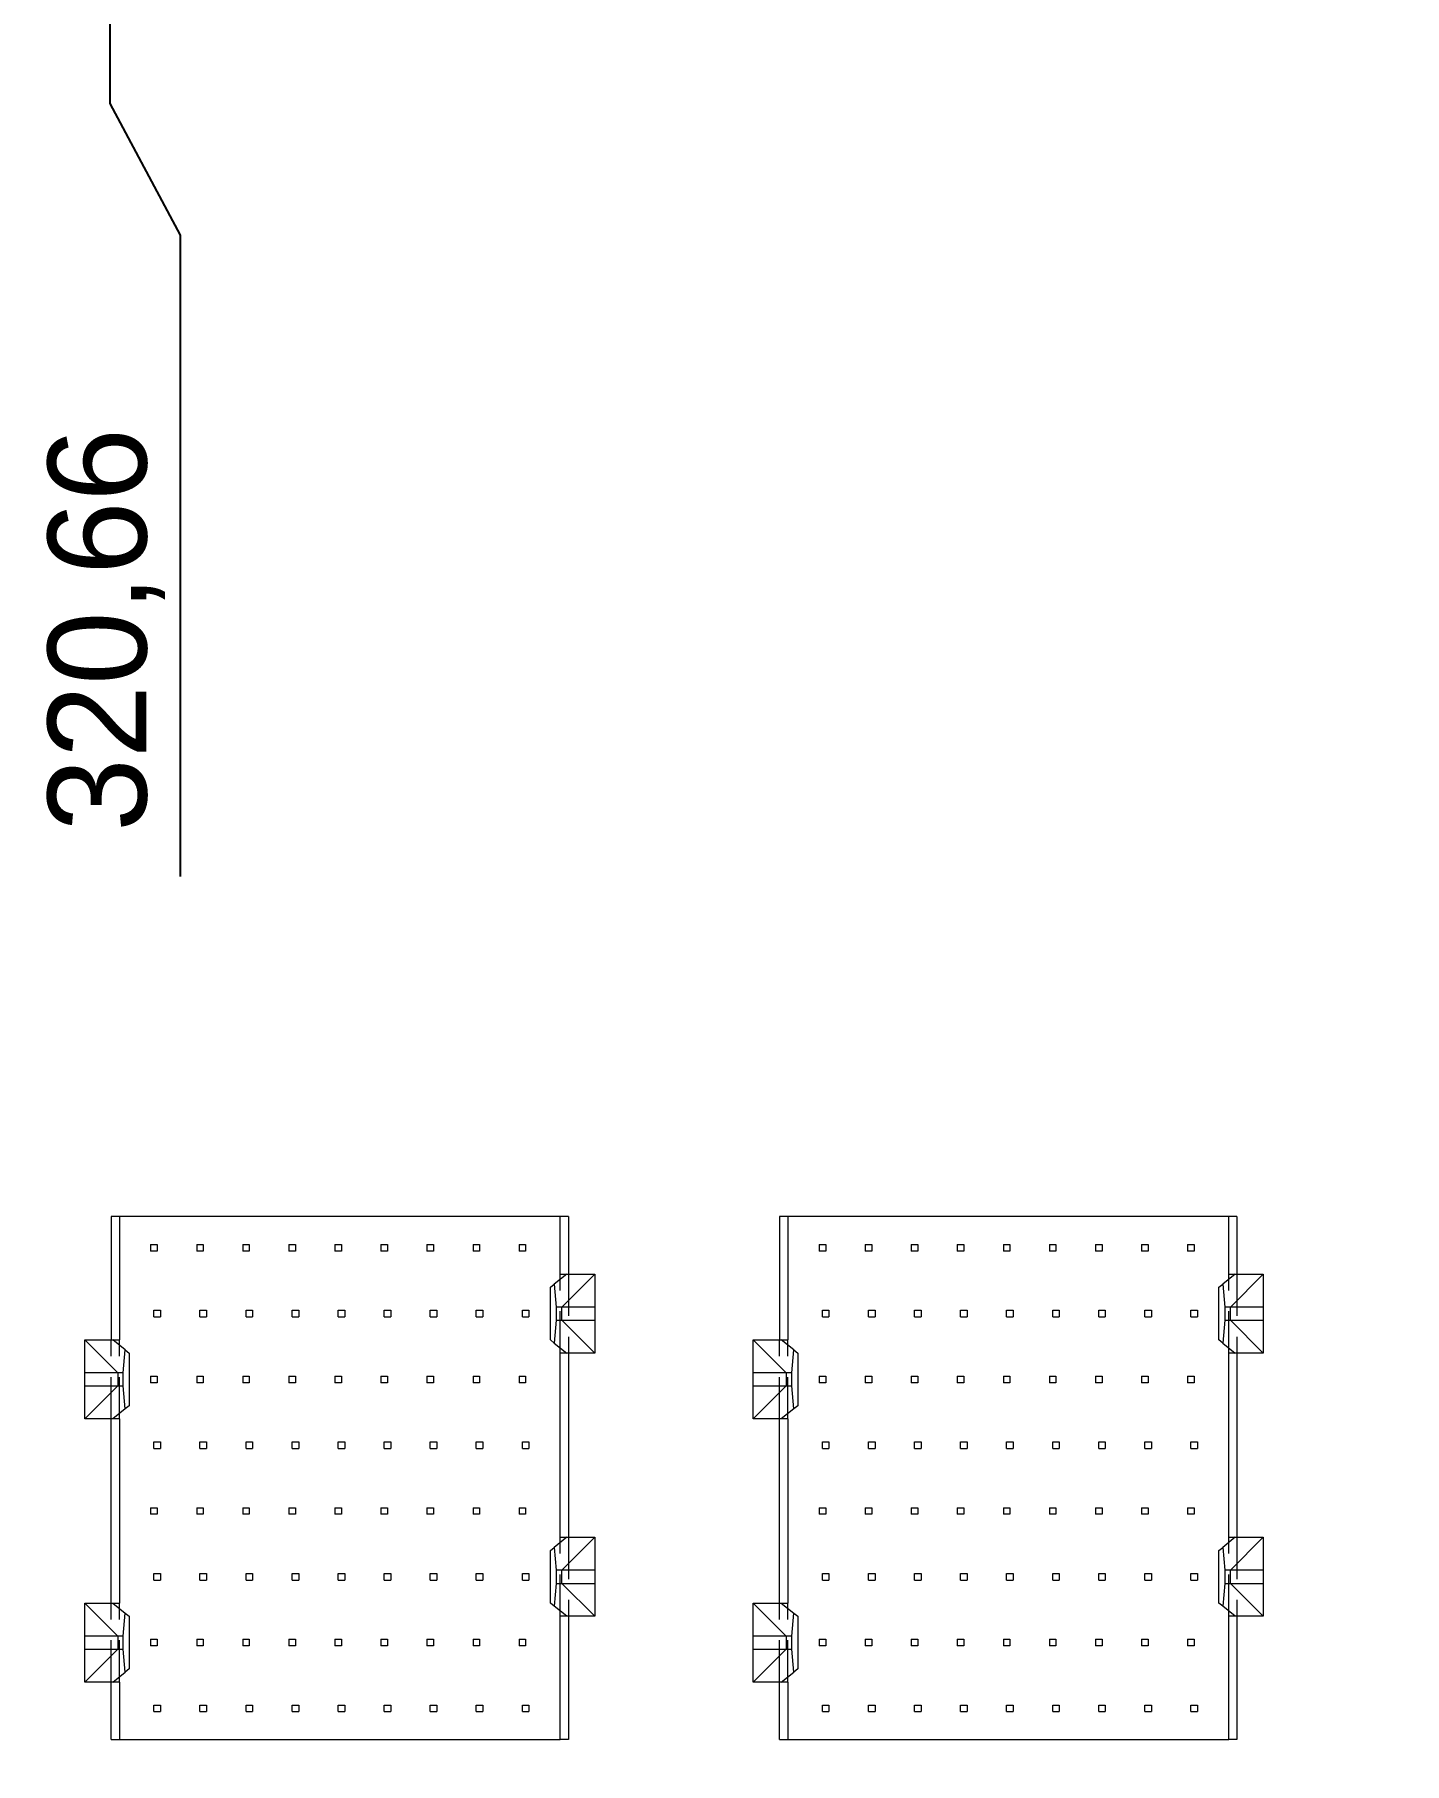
# Model space of a CAD drawing. Header units: millimetres. Extents: x -64 to 530, y -86 to 334.
# Drawn here: x 318.4 to 360, y 141.3 to 193.9 of the extents above; entities that cross this region are included whole.
import ezdxf

# ---------------------------------------------------------------- set-up
doc = ezdxf.new("R2010")
doc.units = ezdxf.units.MM
doc.header["$PDSIZE"] = -1
doc.linetypes.add('HIDDEN', pattern=[1.905, 1.27, -0.635])
doc.dimstyles.new('ISO-25', dxfattribs={"dimtxt": 2.5, "dimasz": 2.5, "dimexe": 1.25, "dimexo": 0.625, "dimtad": 1, "dimtxsty": 'Standard', "dimcen": 2.5, "dimadec": 0, "dimazin": 0, "dimtfac": 1, "dimtmove": 0, "dimatfit": 3, "dimfxl": 0, "dimarcsym": 0})

# ---------------------------------------------------------------- blocks, each defined once
blk = doc.blocks.new('*D35')
at = {"color": 0, "lineweight": -2}
for p, q in [((437.684, 297.079), (437.684, 315.579)), ((431.8, 293.079), (437.684, 297.079)), ((431.8, 279.9), (431.8, 293.079))]:
    blk.add_line(p, q, dxfattribs=at)
at = {"layer": 'Defpoints', "color": 0}
for p in [(437.684, 301.079), (431.8, 279.4), (0, 0)]:
    blk.add_point(p, dxfattribs=at)
at = {"color": 0, "insert": (435.434, 308.579), "char_height": 3, "attachment_point": 5, "rotation": 90}
blk.add_mtext('431,80', dxfattribs=at)
blk = doc.blocks.new('*D48')
at = {"color": 0, "lineweight": -2}
for p, q in [((355.301, 295.339), (355.301, 315.339)), ((359.73, 291.339), (355.301, 295.339)), ((359.73, 265.82), (359.73, 291.339))]:
    blk.add_line(p, q, dxfattribs=at)
at = {"layer": 'Defpoints', "color": 0}
for p in [(355.301, 299.339), (359.73, 265.32), (0, 0)]:
    blk.add_point(p, dxfattribs=at)
at = {"color": 0, "insert": (353.051, 307.589), "char_height": 3, "attachment_point": 5, "rotation": 90}
blk.add_mtext('359,73', dxfattribs=at)
blk = doc.blocks.new('*D49')
at = {"color": 0, "lineweight": -2}
for p, q in [((349.375, 265.32), (345.375, 260.541)), ((359.23, 265.32), (349.375, 265.32)), ((345.375, 260.541), (325.375, 260.541))]:
    blk.add_line(p, q, dxfattribs=at)
at = {"layer": 'Defpoints', "color": 0}
for p in [(359.73, 265.32), (341.375, 260.541), (0, 0)]:
    blk.add_point(p, dxfattribs=at)
at = {"color": 0, "insert": (333.125, 262.791), "char_height": 3, "attachment_point": 5}
blk.add_mtext('265,32', dxfattribs=at)
blk = doc.blocks.new('*D50')
at = {"color": 0, "lineweight": -2}
for p, q in [((411.281, 297.743), (411.281, 316.243)), ((415.9, 293.743), (411.281, 297.743)), ((415.9, 279.97), (415.9, 293.743))]:
    blk.add_line(p, q, dxfattribs=at)
at = {"layer": 'Defpoints', "color": 0}
for p in [(411.281, 301.743), (415.9, 279.47), (0, 0)]:
    blk.add_point(p, dxfattribs=at)
at = {"color": 0, "insert": (409.031, 309.243), "char_height": 3, "attachment_point": 5, "rotation": 90}
blk.add_mtext('415,90', dxfattribs=at)
blk = doc.blocks.new('*D51')
at = {"color": 0, "lineweight": -2}
for p, q in [((441.42, 274.4), (445.42, 275.871)), ((445.42, 275.871), (464.92, 275.871)), ((425.95, 274.4), (441.42, 274.4))]:
    blk.add_line(p, q, dxfattribs=at)
at = {"layer": 'Defpoints', "color": 0}
for p in [(449.42, 275.871), (425.45, 274.4), (0, 0)]:
    blk.add_point(p, dxfattribs=at)
at = {"color": 0, "insert": (457.42, 278.121), "char_height": 3, "attachment_point": 5}
blk.add_mtext('274,40', dxfattribs=at)
blk = doc.blocks.new('*D52')
at = {"color": 0, "lineweight": -2}
for p, q in [((423.283, 294.998), (423.283, 314.998)), ((425.45, 290.998), (423.283, 294.998)), ((425.45, 274.9), (425.45, 290.998))]:
    blk.add_line(p, q, dxfattribs=at)
at = {"layer": 'Defpoints', "color": 0}
for p in [(423.283, 298.998), (425.45, 274.4), (0, 0)]:
    blk.add_point(p, dxfattribs=at)
at = {"color": 0, "insert": (421.033, 307.248), "char_height": 3, "attachment_point": 5, "rotation": 90}
blk.add_mtext('425,45', dxfattribs=at)
blk = doc.blocks.new('*D53')
at = {"color": 0, "lineweight": -2}
for p, q in [((425.93, 198.05), (448.265, 198.05)), ((448.265, 198.05), (452.265, 194.721)), ((452.265, 194.721), (470.765, 194.721))]:
    blk.add_line(p, q, dxfattribs=at)
at = {"layer": 'Defpoints', "color": 0}
for p in [(425.43, 198.05), (456.265, 194.721), (0, 0)]:
    blk.add_point(p, dxfattribs=at)
at = {"color": 0, "insert": (463.765, 196.971), "char_height": 3, "attachment_point": 5}
blk.add_mtext('198,05', dxfattribs=at)
blk = doc.blocks.new('*D54')
at = {"color": 0, "lineweight": -2}
for p, q in [((450.176, 169.47), (454.176, 172.471)), ((454.176, 172.471), (473.176, 172.471)), ((430.3, 169.47), (450.176, 169.47))]:
    blk.add_line(p, q, dxfattribs=at)
at = {"layer": 'Defpoints', "color": 0}
for p in [(458.176, 172.471), (429.8, 169.47), (0, 0)]:
    blk.add_point(p, dxfattribs=at)
at = {"color": 0, "insert": (465.926, 174.721), "char_height": 3, "attachment_point": 5}
blk.add_mtext('169,47', dxfattribs=at)
blk = doc.blocks.new('*D56')
at = {"color": 0, "lineweight": -2}
for p, q in [((437.803, 215.414), (437.803, 235.414)), ((425.43, 211.414), (437.803, 215.414)), ((425.43, 198.55), (425.43, 211.414))]:
    blk.add_line(p, q, dxfattribs=at)
at = {"layer": 'Defpoints', "color": 0}
for p in [(437.803, 219.414), (425.43, 198.05), (0, 0)]:
    blk.add_point(p, dxfattribs=at)
at = {"color": 0, "insert": (435.553, 227.664), "char_height": 3, "attachment_point": 5, "rotation": 90}
blk.add_mtext('425,43', dxfattribs=at)
blk = doc.blocks.new('*D57')
at = {"color": 0, "lineweight": -2}
for p, q in [((428.671, 174.228), (428.671, 193.728)), ((429.8, 173.47), (428.671, 174.228)), ((429.8, 169.97), (429.8, 173.47))]:
    blk.add_line(p, q, dxfattribs=at)
at = {"layer": 'Defpoints', "color": 0}
for p in [(428.671, 178.228), (429.8, 169.47), (0, 0)]:
    blk.add_point(p, dxfattribs=at)
at = {"color": 0, "insert": (426.421, 186.228), "char_height": 3, "attachment_point": 5, "rotation": 90}
blk.add_mtext('429,80', dxfattribs=at)
blk = doc.blocks.new('*D58')
at = {"color": 0, "lineweight": -2}
for p, q in [((423.781, 143.834), (423.781, 163.834)), ((425.43, 139.834), (423.781, 143.834)), ((425.43, 133.55), (425.43, 139.834))]:
    blk.add_line(p, q, dxfattribs=at)
at = {"layer": 'Defpoints', "color": 0}
for p in [(423.781, 147.834), (425.43, 133.05), (0, 0)]:
    blk.add_point(p, dxfattribs=at)
at = {"color": 0, "insert": (421.531, 156.084), "char_height": 3, "attachment_point": 5, "rotation": 90}
blk.add_mtext('425,43', dxfattribs=at)
blk = doc.blocks.new('*D65')
at = {"color": 0, "lineweight": -2}
for p, q in [((432.3, 165.97), (448.401, 165.97)), ((448.401, 165.97), (452.401, 161.133)), ((452.401, 161.133), (471.401, 161.133))]:
    blk.add_line(p, q, dxfattribs=at)
at = {"layer": 'Defpoints', "color": 0}
for p in [(431.8, 165.97), (456.401, 161.133), (0, 0)]:
    blk.add_point(p, dxfattribs=at)
at = {"color": 0, "insert": (464.151, 163.383), "char_height": 3, "attachment_point": 5}
blk.add_mtext('165,97', dxfattribs=at)
blk = doc.blocks.new('*D66')
at = {"color": 0, "lineweight": -2}
for p, q in [((448.405, 172.97), (452.405, 180.55)), ((452.405, 180.55), (471.405, 180.55)), ((432.3, 172.97), (448.405, 172.97))]:
    blk.add_line(p, q, dxfattribs=at)
at = {"layer": 'Defpoints', "color": 0}
for p in [(456.405, 180.55), (431.8, 172.97), (0, 0)]:
    blk.add_point(p, dxfattribs=at)
at = {"color": 0, "insert": (464.155, 182.8), "char_height": 3, "attachment_point": 5}
blk.add_mtext('172,97', dxfattribs=at)
blk = doc.blocks.new('*D77')
at = {"color": 0, "lineweight": -2}
for p, q in [((404.526, 297.682), (404.526, 316.182)), ((412.401, 293.682), (404.526, 297.682)), ((412.401, 279.9), (412.401, 293.682))]:
    blk.add_line(p, q, dxfattribs=at)
at = {"layer": 'Defpoints', "color": 0}
for p in [(404.526, 301.682), (412.401, 279.4), (0, 0)]:
    blk.add_point(p, dxfattribs=at)
at = {"color": 0, "insert": (402.276, 309.182), "char_height": 3, "attachment_point": 5, "rotation": 90}
blk.add_mtext('412,40', dxfattribs=at)
blk = doc.blocks.new('*D78')
at = {"color": 0, "lineweight": -2}
for p, q in [((417.265, 297.291), (417.265, 315.791)), ((419.399, 293.291), (417.265, 297.291)), ((419.399, 279.9), (419.399, 293.291))]:
    blk.add_line(p, q, dxfattribs=at)
at = {"layer": 'Defpoints', "color": 0}
for p in [(417.265, 301.291), (419.399, 279.4), (0, 0)]:
    blk.add_point(p, dxfattribs=at)
at = {"color": 0, "insert": (415.015, 308.791), "char_height": 3, "attachment_point": 5, "rotation": 90}
blk.add_mtext('419,40', dxfattribs=at)
blk = doc.blocks.new('*D79')
at = {"color": 0, "lineweight": -2}
for p, q in [((327.667, 198.05), (331.667, 199.196)), ((331.667, 199.196), (350.167, 199.196)), ((321.16, 198.05), (327.667, 198.05))]:
    blk.add_line(p, q, dxfattribs=at)
at = {"layer": 'Defpoints', "color": 0}
for p in [(335.667, 199.196), (320.66, 198.05), (0, 0)]:
    blk.add_point(p, dxfattribs=at)
at = {"color": 0, "insert": (343.167, 201.446), "char_height": 3, "attachment_point": 5}
blk.add_mtext('198,05', dxfattribs=at)
blk = doc.blocks.new('*D80')
at = {"color": 0, "lineweight": -2}
for p, q in [((320.66, 197.55), (320.66, 191.803)), ((320.66, 191.803), (322.808, 187.803)), ((322.808, 187.803), (322.808, 168.303))]:
    blk.add_line(p, q, dxfattribs=at)
at = {"layer": 'Defpoints', "color": 0}
for p in [(320.66, 198.05), (322.808, 183.803), (0, 0)]:
    blk.add_point(p, dxfattribs=at)
at = {"color": 0, "insert": (320.558, 175.803), "char_height": 3, "attachment_point": 5, "rotation": 90}
blk.add_mtext('320,66', dxfattribs=at)
blk = doc.blocks.new('*D117')
at = {"color": 0, "lineweight": -2}
for p, q in [((384.771, 191.225), (380.771, 186.707)), ((393.742, 191.225), (384.771, 191.225)), ((380.771, 186.707), (362.771, 186.707))]:
    blk.add_line(p, q, dxfattribs=at)
at = {"layer": 'Defpoints', "color": 0}
for p in [(394.242, 191.225), (376.771, 186.707), (0, 0)]:
    blk.add_point(p, dxfattribs=at)
at = {"color": 0, "insert": (369.521, 188.957), "char_height": 3, "attachment_point": 5}
blk.add_mtext('191,23', dxfattribs=at)
blk = doc.blocks.new('*D118')
at = {"color": 0, "lineweight": -2}
for p, q in [((389.587, 199.576), (389.587, 219.576)), ((394.242, 195.576), (389.587, 199.576)), ((394.242, 191.725), (394.242, 195.576))]:
    blk.add_line(p, q, dxfattribs=at)
at = {"layer": 'Defpoints', "color": 0}
for p in [(389.587, 203.576), (394.242, 191.225), (0, 0)]:
    blk.add_point(p, dxfattribs=at)
at = {"color": 0, "insert": (387.337, 211.826), "char_height": 3, "attachment_point": 5, "rotation": 90}
blk.add_mtext('394,24', dxfattribs=at)
blk = doc.blocks.new('*D119')
at = {"color": 0, "lineweight": -2}
for p, q in [((393.843, 235.159), (393.843, 254.159)), ((396, 231.159), (393.843, 235.159)), ((396, 225.095), (396, 231.159))]:
    blk.add_line(p, q, dxfattribs=at)
at = {"layer": 'Defpoints', "color": 0}
for p in [(393.843, 239.159), (396, 224.595), (0, 0)]:
    blk.add_point(p, dxfattribs=at)
at = {"color": 0, "insert": (391.593, 246.909), "char_height": 3, "attachment_point": 5, "rotation": 90}
blk.add_mtext('396,00', dxfattribs=at)
blk = doc.blocks.new('*D120')
at = {"color": 0, "lineweight": -2}
for p, q in [((372.602, 236.309), (372.602, 255.809)), ((373.5, 232.309), (372.602, 236.309)), ((373.5, 225.095), (373.5, 232.309))]:
    blk.add_line(p, q, dxfattribs=at)
at = {"layer": 'Defpoints', "color": 0}
for p in [(372.602, 240.309), (373.5, 224.595), (0, 0)]:
    blk.add_point(p, dxfattribs=at)
at = {"color": 0, "insert": (370.352, 248.309), "char_height": 3, "attachment_point": 5, "rotation": 90}
blk.add_mtext('373,50', dxfattribs=at)
blk = doc.blocks.new('*D121')
at = {"color": 0, "lineweight": -2}
for p, q in [((345.579, 237.414), (345.579, 256.414)), ((349.175, 233.414), (345.579, 237.414)), ((349.175, 225.095), (349.175, 233.414))]:
    blk.add_line(p, q, dxfattribs=at)
at = {"layer": 'Defpoints', "color": 0}
for p in [(345.579, 241.414), (349.175, 224.595), (0, 0)]:
    blk.add_point(p, dxfattribs=at)
at = {"color": 0, "insert": (343.329, 249.164), "char_height": 3, "attachment_point": 5, "rotation": 90}
blk.add_mtext('349,18', dxfattribs=at)
blk = doc.blocks.new('*D122')
at = {"color": 0, "lineweight": -2}
for p, q in [((325.674, 236.995), (325.674, 256.995)), ((328.855, 232.995), (325.674, 236.995)), ((328.855, 225.095), (328.855, 232.995))]:
    blk.add_line(p, q, dxfattribs=at)
at = {"layer": 'Defpoints', "color": 0}
for p in [(325.674, 240.995), (328.855, 224.595), (0, 0)]:
    blk.add_point(p, dxfattribs=at)
at = {"color": 0, "insert": (323.424, 249.245), "char_height": 3, "attachment_point": 5, "rotation": 90}
blk.add_mtext('328,86', dxfattribs=at)
blk = doc.blocks.new('*D142')
at = {"color": 0, "lineweight": -2}
for p, q in [((401.115, 224.595), (405.115, 228.426)), ((405.115, 228.426), (425.115, 228.426)), ((396.5, 224.595), (401.115, 224.595))]:
    blk.add_line(p, q, dxfattribs=at)
at = {"layer": 'Defpoints', "color": 0}
for p in [(409.115, 228.426), (396, 224.595), (0, 0)]:
    blk.add_point(p, dxfattribs=at)
at = {"color": 0, "insert": (417.365, 230.676), "char_height": 3, "attachment_point": 5}
blk.add_mtext('224,59', dxfattribs=at)

msp = doc.modelspace()

# ---------------------------------------------------------------- linework, layer by layer
at = {"color": 7, "linetype": 'Continuous', "lineweight": 15}
for p, q in [((320.705, 157.97), (320.705, 154.22)), ((320.955, 157.97), (320.705, 157.97)), ((320.955, 157.97), (320.955, 154.22)), ((334.355, 157.97), (320.955, 157.97)), ((334.355, 156.22), (334.355, 157.97)), ((334.605, 157.97), (334.355, 157.97)), ((334.605, 157.97), (334.605, 156.22)), ((341.025, 157.97), (341.025, 154.22)), ((341.275, 157.97), (341.025, 157.97)), ((341.275, 157.97), (341.275, 154.22)), ((354.675, 157.97), (341.275, 157.97)), ((354.675, 156.22), (354.675, 157.97)), ((354.925, 157.97), (354.675, 157.97)), ((354.925, 157.97), (354.925, 156.22)), ((334.555, 156.22), (334.174, 155.915)), ((334.355, 156.22), (334.555, 156.22)), ((335.405, 156.22), (334.405, 155.22)), ((334.555, 156.22), (335.405, 156.22)), ((335.405, 156.22), (335.405, 155.22)), ((354.875, 156.22), (354.494, 155.915)), ((354.675, 156.22), (354.875, 156.22)), ((355.725, 156.22), (354.725, 155.22)), ((354.875, 156.22), (355.725, 156.22)), ((355.725, 156.22), (355.725, 155.22)), ((334.055, 155.82), (334.174, 155.915)), ((334.055, 154.22), (334.055, 155.82)), ((334.174, 155.915), (334.235, 155.22)), ((354.375, 155.82), (354.494, 155.915)), ((354.375, 154.22), (354.375, 155.82)), ((354.494, 155.915), (354.555, 155.22)), ((334.235, 155.22), (334.235, 154.82)), ((334.405, 155.22), (334.235, 155.22)), ((334.405, 154.82), (334.405, 155.22)), ((335.405, 155.22), (334.405, 155.22)), ((335.405, 155.22), (335.405, 154.82)), ((354.555, 155.22), (354.555, 154.82)), ((354.725, 155.22), (354.555, 155.22)), ((354.725, 154.82), (354.725, 155.22)), ((355.725, 155.22), (354.725, 155.22)), ((355.725, 155.22), (355.725, 154.82)), ((334.235, 154.82), (334.174, 154.125)), ((334.235, 154.82), (334.405, 154.82)), ((334.405, 154.82), (335.405, 153.82)), ((334.405, 154.82), (335.405, 154.82)), ((335.405, 154.82), (335.405, 153.82)), ((354.555, 154.82), (354.494, 154.125)), ((354.555, 154.82), (354.725, 154.82)), ((354.725, 154.82), (355.725, 153.82)), ((354.725, 154.82), (355.725, 154.82)), ((355.725, 154.82), (355.725, 153.82)), ((319.905, 154.22), (320.755, 154.22)), ((320.905, 153.22), (319.905, 154.22)), ((319.905, 153.22), (319.905, 154.22)), ((321.136, 153.915), (320.755, 154.22)), ((320.755, 154.22), (320.955, 154.22)), ((334.174, 154.125), (334.055, 154.22)), ((334.174, 154.125), (334.555, 153.82)), ((341.225, 153.22), (340.225, 154.22)), ((340.225, 153.22), (340.225, 154.22)), ((340.225, 154.22), (341.075, 154.22)), ((341.456, 153.915), (341.075, 154.22)), ((341.075, 154.22), (341.275, 154.22)), ((354.494, 154.125), (354.375, 154.22)), ((354.494, 154.125), (354.875, 153.82)), ((321.075, 153.22), (321.136, 153.915)), ((321.136, 153.915), (321.255, 153.82)), ((321.255, 153.82), (321.255, 152.22)), ((334.355, 148.22), (334.355, 153.82)), ((334.555, 153.82), (334.355, 153.82)), ((335.405, 153.82), (334.555, 153.82)), ((334.605, 153.82), (334.605, 148.22)), ((341.395, 153.22), (341.456, 153.915)), ((341.456, 153.915), (341.575, 153.82)), ((341.575, 153.82), (341.575, 152.22)), ((354.675, 148.22), (354.675, 153.82)), ((354.875, 153.82), (354.675, 153.82)), ((355.725, 153.82), (354.875, 153.82)), ((354.925, 153.82), (354.925, 148.22)), ((319.905, 152.82), (319.905, 153.22)), ((320.905, 153.22), (319.905, 153.22)), ((321.075, 153.22), (320.905, 153.22)), ((320.905, 153.22), (320.905, 152.82)), ((321.075, 152.82), (321.075, 153.22)), ((340.225, 152.82), (340.225, 153.22)), ((341.225, 153.22), (340.225, 153.22)), ((341.225, 153.22), (341.225, 152.82)), ((341.395, 153.22), (341.225, 153.22)), ((341.395, 152.82), (341.395, 153.22)), ((319.905, 151.82), (319.905, 152.82)), ((319.905, 151.82), (320.905, 152.82)), ((319.905, 152.82), (320.905, 152.82)), ((320.905, 152.82), (321.075, 152.82)), ((321.136, 152.125), (321.075, 152.82)), ((340.225, 151.82), (340.225, 152.82)), ((340.225, 151.82), (341.225, 152.82)), ((340.225, 152.82), (341.225, 152.82)), ((341.225, 152.82), (341.395, 152.82)), ((341.456, 152.125), (341.395, 152.82)), ((321.136, 152.125), (320.755, 151.82)), ((321.255, 152.22), (321.136, 152.125)), ((341.456, 152.125), (341.075, 151.82)), ((341.575, 152.22), (341.456, 152.125)), ((320.755, 151.82), (319.905, 151.82)), ((320.705, 146.22), (320.705, 151.82)), ((320.955, 151.82), (320.755, 151.82)), ((320.955, 151.82), (320.955, 146.22)), ((341.075, 151.82), (340.225, 151.82)), ((341.025, 146.22), (341.025, 151.82)), ((341.275, 151.82), (341.075, 151.82)), ((341.275, 151.82), (341.275, 146.22)), ((334.555, 148.22), (334.174, 147.915)), ((334.355, 148.22), (334.555, 148.22)), ((335.405, 148.22), (334.405, 147.22)), ((334.555, 148.22), (335.405, 148.22)), ((335.405, 148.22), (335.405, 147.22)), ((354.875, 148.22), (354.494, 147.915)), ((354.675, 148.22), (354.875, 148.22)), ((355.725, 148.22), (354.725, 147.22)), ((354.875, 148.22), (355.725, 148.22)), ((355.725, 148.22), (355.725, 147.22)), ((334.055, 147.82), (334.174, 147.915)), ((334.055, 146.22), (334.055, 147.82)), ((334.174, 147.915), (334.235, 147.22)), ((354.375, 147.82), (354.494, 147.915)), ((354.375, 146.22), (354.375, 147.82)), ((354.494, 147.915), (354.555, 147.22)), ((334.235, 147.22), (334.235, 146.82)), ((334.405, 147.22), (334.235, 147.22)), ((334.405, 146.82), (334.405, 147.22)), ((335.405, 147.22), (334.405, 147.22)), ((335.405, 147.22), (335.405, 146.82)), ((354.725, 147.22), (354.555, 147.22)), ((354.555, 147.22), (354.555, 146.82)), ((354.725, 146.82), (354.725, 147.22)), ((355.725, 147.22), (354.725, 147.22)), ((355.725, 147.22), (355.725, 146.82)), ((334.235, 146.82), (334.174, 146.125)), ((334.235, 146.82), (334.405, 146.82)), ((334.405, 146.82), (335.405, 146.82)), ((334.405, 146.82), (335.405, 145.82)), ((335.405, 146.82), (335.405, 145.82)), ((354.555, 146.82), (354.494, 146.125)), ((354.555, 146.82), (354.725, 146.82)), ((354.725, 146.82), (355.725, 146.82)), ((354.725, 146.82), (355.725, 145.82)), ((355.725, 146.82), (355.725, 145.82)), ((320.905, 145.22), (319.905, 146.22)), ((319.905, 145.22), (319.905, 146.22)), ((319.905, 146.22), (320.755, 146.22)), ((320.755, 146.22), (321.136, 145.915)), ((320.755, 146.22), (320.955, 146.22)), ((334.174, 146.125), (334.055, 146.22)), ((334.555, 145.82), (334.174, 146.125)), ((341.225, 145.22), (340.225, 146.22)), ((340.225, 145.22), (340.225, 146.22)), ((340.225, 146.22), (341.075, 146.22)), ((341.075, 146.22), (341.456, 145.915)), ((341.075, 146.22), (341.275, 146.22)), ((354.494, 146.125), (354.375, 146.22)), ((354.875, 145.82), (354.494, 146.125)), ((321.075, 145.22), (321.136, 145.915)), ((321.136, 145.915), (321.255, 145.82)), ((321.255, 145.82), (321.255, 144.22)), ((334.355, 142.07), (334.355, 145.82)), ((334.555, 145.82), (334.355, 145.82)), ((335.405, 145.82), (334.555, 145.82)), ((334.605, 145.82), (334.605, 142.07)), ((341.395, 145.22), (341.456, 145.915)), ((341.456, 145.915), (341.575, 145.82)), ((341.575, 145.82), (341.575, 144.22)), ((354.675, 142.07), (354.675, 145.82)), ((354.875, 145.82), (354.675, 145.82)), ((355.725, 145.82), (354.875, 145.82)), ((354.925, 145.82), (354.925, 142.07)), ((319.905, 144.82), (319.905, 145.22)), ((320.905, 145.22), (319.905, 145.22)), ((321.075, 145.22), (320.905, 145.22)), ((320.905, 145.22), (320.905, 144.82)), ((321.075, 144.82), (321.075, 145.22)), ((340.225, 144.82), (340.225, 145.22)), ((341.225, 145.22), (340.225, 145.22)), ((341.395, 145.22), (341.225, 145.22)), ((341.225, 145.22), (341.225, 144.82)), ((341.395, 144.82), (341.395, 145.22)), ((319.905, 143.82), (320.905, 144.82)), ((319.905, 143.82), (319.905, 144.82)), ((319.905, 144.82), (320.905, 144.82)), ((320.905, 144.82), (321.075, 144.82)), ((321.136, 144.125), (321.075, 144.82)), ((340.225, 143.82), (341.225, 144.82)), ((340.225, 143.82), (340.225, 144.82)), ((340.225, 144.82), (341.225, 144.82)), ((341.225, 144.82), (341.395, 144.82)), ((341.456, 144.125), (341.395, 144.82)), ((320.755, 143.82), (321.136, 144.125)), ((321.255, 144.22), (321.136, 144.125)), ((341.075, 143.82), (341.456, 144.125)), ((341.575, 144.22), (341.456, 144.125)), ((320.755, 143.82), (319.905, 143.82)), ((320.705, 142.07), (320.705, 143.82)), ((320.955, 143.82), (320.755, 143.82)), ((320.955, 143.82), (320.955, 142.07)), ((341.075, 143.82), (340.225, 143.82)), ((341.025, 142.07), (341.025, 143.82)), ((341.275, 143.82), (341.075, 143.82)), ((341.275, 143.82), (341.275, 142.07)), ((320.705, 142.07), (320.955, 142.07)), ((320.955, 142.07), (334.355, 142.07)), ((334.605, 142.07), (334.355, 142.07)), ((341.025, 142.07), (341.275, 142.07)), ((341.275, 142.07), (354.675, 142.07)), ((354.925, 142.07), (354.675, 142.07))]:
    msp.add_line(p, q, dxfattribs=at)
at = {"color": 7, "linetype": 'HIDDEN', "lineweight": 0}
for p, q in [((321.905, 157.12), (322.105, 157.12)), ((321.905, 157.12), (321.905, 156.92)), ((322.105, 156.92), (321.905, 156.92)), ((322.105, 157.12), (322.105, 156.92)), ((323.305, 157.12), (323.305, 156.92)), ((323.305, 157.12), (323.505, 157.12)), ((323.505, 156.92), (323.305, 156.92)), ((323.505, 157.12), (323.505, 156.92)), ((324.705, 157.12), (324.905, 157.12)), ((324.705, 157.12), (324.705, 156.92)), ((324.905, 156.92), (324.705, 156.92)), ((324.905, 157.12), (324.905, 156.92)), ((326.105, 157.12), (326.305, 157.12)), ((326.105, 157.12), (326.105, 156.92)), ((326.305, 156.92), (326.105, 156.92)), ((326.305, 157.12), (326.305, 156.92)), ((327.505, 157.12), (327.705, 157.12)), ((327.505, 157.12), (327.505, 156.92)), ((327.705, 156.92), (327.505, 156.92)), ((327.705, 157.12), (327.705, 156.92)), ((328.905, 157.12), (329.105, 157.12)), ((328.905, 157.12), (328.905, 156.92)), ((329.105, 156.92), (328.905, 156.92)), ((329.105, 157.12), (329.105, 156.92)), ((330.305, 157.12), (330.505, 157.12)), ((330.305, 157.12), (330.305, 156.92)), ((330.505, 156.92), (330.305, 156.92)), ((330.505, 157.12), (330.505, 156.92)), ((331.705, 157.12), (331.905, 157.12)), ((331.705, 157.12), (331.705, 156.92)), ((331.905, 156.92), (331.705, 156.92)), ((331.905, 157.12), (331.905, 156.92)), ((333.105, 157.12), (333.105, 156.92)), ((333.105, 157.12), (333.305, 157.12)), ((333.305, 156.92), (333.105, 156.92)), ((333.305, 157.12), (333.305, 156.92)), ((342.225, 157.12), (342.425, 157.12)), ((342.225, 157.12), (342.225, 156.92)), ((342.425, 156.92), (342.225, 156.92)), ((342.425, 157.12), (342.425, 156.92)), ((343.625, 157.12), (343.625, 156.92)), ((343.625, 157.12), (343.825, 157.12)), ((343.825, 156.92), (343.625, 156.92)), ((343.825, 157.12), (343.825, 156.92)), ((345.025, 157.12), (345.025, 156.92)), ((345.025, 157.12), (345.225, 157.12)), ((345.225, 156.92), (345.025, 156.92)), ((345.225, 157.12), (345.225, 156.92)), ((346.425, 157.12), (346.625, 157.12)), ((346.425, 157.12), (346.425, 156.92)), ((346.625, 156.92), (346.425, 156.92)), ((346.625, 157.12), (346.625, 156.92)), ((347.825, 157.12), (348.025, 157.12)), ((347.825, 157.12), (347.825, 156.92)), ((348.025, 156.92), (347.825, 156.92)), ((348.025, 157.12), (348.025, 156.92)), ((349.225, 157.12), (349.425, 157.12)), ((349.225, 157.12), (349.225, 156.92)), ((349.425, 156.92), (349.225, 156.92)), ((349.425, 157.12), (349.425, 156.92)), ((350.625, 157.12), (350.825, 157.12)), ((350.625, 157.12), (350.625, 156.92)), ((350.825, 156.92), (350.625, 156.92)), ((350.825, 157.12), (350.825, 156.92)), ((352.025, 157.12), (352.225, 157.12)), ((352.025, 157.12), (352.025, 156.92)), ((352.225, 156.92), (352.025, 156.92)), ((352.225, 157.12), (352.225, 156.92)), ((353.425, 157.12), (353.625, 157.12)), ((353.425, 157.12), (353.425, 156.92)), ((353.625, 156.92), (353.425, 156.92)), ((353.625, 157.12), (353.625, 156.92)), ((334.355, 153.82), (334.355, 156.22)), ((334.605, 156.22), (334.605, 153.82)), ((354.675, 153.82), (354.675, 156.22)), ((354.925, 156.22), (354.925, 153.82)), ((322.005, 155.12), (322.205, 155.12)), ((322.005, 154.92), (322.005, 155.12)), ((322.205, 155.12), (322.205, 154.92)), ((323.405, 154.92), (323.405, 155.12)), ((323.405, 155.12), (323.605, 155.12)), ((323.605, 155.12), (323.605, 154.92)), ((324.805, 154.92), (324.805, 155.12)), ((324.805, 155.12), (325.005, 155.12)), ((325.005, 155.12), (325.005, 154.92)), ((326.205, 154.92), (326.205, 155.12)), ((326.205, 155.12), (326.405, 155.12)), ((326.405, 155.12), (326.405, 154.92)), ((327.605, 154.92), (327.605, 155.12)), ((327.605, 155.12), (327.805, 155.12)), ((327.805, 155.12), (327.805, 154.92)), ((329.005, 154.92), (329.005, 155.12)), ((329.005, 155.12), (329.205, 155.12)), ((329.205, 155.12), (329.205, 154.92)), ((330.405, 154.92), (330.405, 155.12)), ((330.405, 155.12), (330.605, 155.12)), ((330.605, 155.12), (330.605, 154.92)), ((331.805, 154.92), (331.805, 155.12)), ((331.805, 155.12), (332.005, 155.12)), ((332.005, 155.12), (332.005, 154.92)), ((333.205, 155.12), (333.405, 155.12)), ((333.205, 154.92), (333.205, 155.12)), ((333.405, 155.12), (333.405, 154.92)), ((342.325, 155.12), (342.525, 155.12)), ((342.325, 154.92), (342.325, 155.12)), ((342.525, 155.12), (342.525, 154.92)), ((343.725, 154.92), (343.725, 155.12)), ((343.725, 155.12), (343.925, 155.12)), ((343.925, 155.12), (343.925, 154.92)), ((345.125, 154.92), (345.125, 155.12)), ((345.125, 155.12), (345.325, 155.12)), ((345.325, 155.12), (345.325, 154.92)), ((346.525, 154.92), (346.525, 155.12)), ((346.525, 155.12), (346.725, 155.12)), ((346.725, 155.12), (346.725, 154.92)), ((347.925, 154.92), (347.925, 155.12)), ((347.925, 155.12), (348.125, 155.12)), ((348.125, 155.12), (348.125, 154.92)), ((349.325, 154.92), (349.325, 155.12)), ((349.325, 155.12), (349.525, 155.12)), ((349.525, 155.12), (349.525, 154.92)), ((350.725, 154.92), (350.725, 155.12)), ((350.725, 155.12), (350.925, 155.12)), ((350.925, 155.12), (350.925, 154.92)), ((352.125, 154.92), (352.125, 155.12)), ((352.125, 155.12), (352.325, 155.12)), ((352.325, 155.12), (352.325, 154.92)), ((353.525, 154.92), (353.525, 155.12)), ((353.525, 155.12), (353.725, 155.12)), ((353.725, 155.12), (353.725, 154.92)), ((322.005, 154.92), (322.205, 154.92)), ((323.405, 154.92), (323.605, 154.92)), ((324.805, 154.92), (325.005, 154.92)), ((326.205, 154.92), (326.405, 154.92)), ((327.605, 154.92), (327.805, 154.92)), ((329.005, 154.92), (329.205, 154.92)), ((330.405, 154.92), (330.605, 154.92)), ((331.805, 154.92), (332.005, 154.92)), ((333.205, 154.92), (333.405, 154.92)), ((342.325, 154.92), (342.525, 154.92)), ((343.725, 154.92), (343.925, 154.92)), ((345.125, 154.92), (345.325, 154.92)), ((346.525, 154.92), (346.725, 154.92)), ((347.925, 154.92), (348.125, 154.92)), ((349.325, 154.92), (349.525, 154.92)), ((350.725, 154.92), (350.925, 154.92)), ((352.125, 154.92), (352.325, 154.92)), ((353.525, 154.92), (353.725, 154.92)), ((320.705, 151.82), (320.705, 154.22)), ((320.955, 151.82), (320.955, 154.22)), ((341.025, 151.82), (341.025, 154.22)), ((341.275, 151.82), (341.275, 154.22)), ((321.905, 153.12), (322.105, 153.12)), ((321.905, 153.12), (321.905, 152.92)), ((322.105, 153.12), (322.105, 152.92)), ((323.305, 153.12), (323.505, 153.12)), ((323.305, 153.12), (323.305, 152.92)), ((323.505, 153.12), (323.505, 152.92)), ((324.705, 153.12), (324.905, 153.12)), ((324.705, 153.12), (324.705, 152.92)), ((324.905, 153.12), (324.905, 152.92)), ((326.105, 153.12), (326.105, 152.92)), ((326.105, 153.12), (326.305, 153.12)), ((326.305, 153.12), (326.305, 152.92)), ((327.505, 153.12), (327.505, 152.92)), ((327.505, 153.12), (327.705, 153.12)), ((327.705, 153.12), (327.705, 152.92)), ((328.905, 153.12), (329.105, 153.12)), ((328.905, 153.12), (328.905, 152.92)), ((329.105, 153.12), (329.105, 152.92)), ((330.305, 153.12), (330.505, 153.12)), ((330.305, 153.12), (330.305, 152.92)), ((330.505, 153.12), (330.505, 152.92)), ((331.705, 153.12), (331.905, 153.12)), ((331.705, 153.12), (331.705, 152.92)), ((331.905, 153.12), (331.905, 152.92)), ((333.105, 153.12), (333.105, 152.92)), ((333.105, 153.12), (333.305, 153.12)), ((333.305, 153.12), (333.305, 152.92)), ((342.225, 153.12), (342.225, 152.92)), ((342.225, 153.12), (342.425, 153.12)), ((342.425, 153.12), (342.425, 152.92)), ((343.625, 153.12), (343.825, 153.12)), ((343.625, 153.12), (343.625, 152.92)), ((343.825, 153.12), (343.825, 152.92)), ((345.025, 153.12), (345.225, 153.12)), ((345.025, 153.12), (345.025, 152.92)), ((345.225, 153.12), (345.225, 152.92)), ((346.425, 153.12), (346.425, 152.92)), ((346.425, 153.12), (346.625, 153.12)), ((346.625, 153.12), (346.625, 152.92)), ((347.825, 153.12), (348.025, 153.12)), ((347.825, 153.12), (347.825, 152.92)), ((348.025, 153.12), (348.025, 152.92)), ((349.225, 153.12), (349.425, 153.12)), ((349.225, 153.12), (349.225, 152.92)), ((349.425, 153.12), (349.425, 152.92)), ((350.625, 153.12), (350.825, 153.12)), ((350.625, 153.12), (350.625, 152.92)), ((350.825, 153.12), (350.825, 152.92)), ((352.025, 153.12), (352.225, 153.12)), ((352.025, 153.12), (352.025, 152.92)), ((352.225, 153.12), (352.225, 152.92)), ((353.425, 153.12), (353.425, 152.92)), ((353.425, 153.12), (353.625, 153.12)), ((353.625, 153.12), (353.625, 152.92)), ((322.105, 152.92), (321.905, 152.92)), ((323.505, 152.92), (323.305, 152.92)), ((324.905, 152.92), (324.705, 152.92)), ((326.305, 152.92), (326.105, 152.92)), ((327.705, 152.92), (327.505, 152.92)), ((329.105, 152.92), (328.905, 152.92)), ((330.505, 152.92), (330.305, 152.92)), ((331.905, 152.92), (331.705, 152.92)), ((333.305, 152.92), (333.105, 152.92)), ((342.425, 152.92), (342.225, 152.92)), ((343.825, 152.92), (343.625, 152.92)), ((345.225, 152.92), (345.025, 152.92)), ((346.625, 152.92), (346.425, 152.92)), ((348.025, 152.92), (347.825, 152.92)), ((349.425, 152.92), (349.225, 152.92)), ((350.825, 152.92), (350.625, 152.92)), ((352.225, 152.92), (352.025, 152.92)), ((353.625, 152.92), (353.425, 152.92)), ((322.005, 151.12), (322.205, 151.12)), ((322.005, 150.92), (322.005, 151.12)), ((322.005, 150.92), (322.205, 150.92)), ((322.205, 151.12), (322.205, 150.92)), ((323.405, 150.92), (323.405, 151.12)), ((323.405, 151.12), (323.605, 151.12)), ((323.405, 150.92), (323.605, 150.92)), ((323.605, 151.12), (323.605, 150.92)), ((324.805, 150.92), (324.805, 151.12)), ((324.805, 151.12), (325.005, 151.12)), ((324.805, 150.92), (325.005, 150.92)), ((325.005, 151.12), (325.005, 150.92)), ((326.205, 150.92), (326.205, 151.12)), ((326.205, 151.12), (326.405, 151.12)), ((326.205, 150.92), (326.405, 150.92)), ((326.405, 151.12), (326.405, 150.92)), ((327.605, 150.92), (327.605, 151.12)), ((327.605, 151.12), (327.805, 151.12)), ((327.605, 150.92), (327.805, 150.92)), ((327.805, 151.12), (327.805, 150.92)), ((329.005, 150.92), (329.005, 151.12)), ((329.005, 151.12), (329.205, 151.12)), ((329.005, 150.92), (329.205, 150.92)), ((329.205, 151.12), (329.205, 150.92)), ((330.405, 151.12), (330.605, 151.12)), ((330.405, 150.92), (330.405, 151.12)), ((330.405, 150.92), (330.605, 150.92)), ((330.605, 151.12), (330.605, 150.92)), ((331.805, 150.92), (331.805, 151.12)), ((331.805, 151.12), (332.005, 151.12)), ((331.805, 150.92), (332.005, 150.92)), ((332.005, 151.12), (332.005, 150.92)), ((333.205, 151.12), (333.405, 151.12)), ((333.205, 150.92), (333.205, 151.12)), ((333.205, 150.92), (333.405, 150.92)), ((333.405, 151.12), (333.405, 150.92)), ((342.325, 150.92), (342.325, 151.12)), ((342.325, 151.12), (342.525, 151.12)), ((342.325, 150.92), (342.525, 150.92)), ((342.525, 151.12), (342.525, 150.92)), ((343.725, 150.92), (343.725, 151.12)), ((343.725, 151.12), (343.925, 151.12)), ((343.725, 150.92), (343.925, 150.92)), ((343.925, 151.12), (343.925, 150.92)), ((345.125, 150.92), (345.125, 151.12)), ((345.125, 151.12), (345.325, 151.12)), ((345.125, 150.92), (345.325, 150.92)), ((345.325, 151.12), (345.325, 150.92)), ((346.525, 150.92), (346.525, 151.12)), ((346.525, 151.12), (346.725, 151.12)), ((346.525, 150.92), (346.725, 150.92)), ((346.725, 151.12), (346.725, 150.92)), ((347.925, 150.92), (347.925, 151.12)), ((347.925, 151.12), (348.125, 151.12)), ((347.925, 150.92), (348.125, 150.92)), ((348.125, 151.12), (348.125, 150.92)), ((349.325, 150.92), (349.325, 151.12)), ((349.325, 151.12), (349.525, 151.12)), ((349.325, 150.92), (349.525, 150.92)), ((349.525, 151.12), (349.525, 150.92)), ((350.725, 150.92), (350.725, 151.12)), ((350.725, 151.12), (350.925, 151.12)), ((350.725, 150.92), (350.925, 150.92)), ((350.925, 151.12), (350.925, 150.92)), ((352.125, 150.92), (352.125, 151.12)), ((352.125, 151.12), (352.325, 151.12)), ((352.125, 150.92), (352.325, 150.92)), ((352.325, 151.12), (352.325, 150.92)), ((353.525, 150.92), (353.525, 151.12)), ((353.525, 151.12), (353.725, 151.12)), ((353.525, 150.92), (353.725, 150.92)), ((353.725, 151.12), (353.725, 150.92)), ((321.905, 149.12), (321.905, 148.92)), ((321.905, 149.12), (322.105, 149.12)), ((322.105, 148.92), (321.905, 148.92)), ((322.105, 149.12), (322.105, 148.92)), ((323.305, 149.12), (323.505, 149.12)), ((323.305, 149.12), (323.305, 148.92)), ((323.505, 148.92), (323.305, 148.92)), ((323.505, 149.12), (323.505, 148.92)), ((324.705, 149.12), (324.905, 149.12)), ((324.705, 149.12), (324.705, 148.92)), ((324.905, 148.92), (324.705, 148.92)), ((324.905, 149.12), (324.905, 148.92)), ((326.105, 149.12), (326.305, 149.12)), ((326.105, 149.12), (326.105, 148.92)), ((326.305, 148.92), (326.105, 148.92)), ((326.305, 149.12), (326.305, 148.92)), ((327.505, 149.12), (327.705, 149.12)), ((327.505, 149.12), (327.505, 148.92)), ((327.705, 148.92), (327.505, 148.92)), ((327.705, 149.12), (327.705, 148.92)), ((328.905, 149.12), (328.905, 148.92)), ((328.905, 149.12), (329.105, 149.12)), ((329.105, 148.92), (328.905, 148.92)), ((329.105, 149.12), (329.105, 148.92)), ((330.305, 149.12), (330.505, 149.12)), ((330.305, 149.12), (330.305, 148.92)), ((330.505, 148.92), (330.305, 148.92)), ((330.505, 149.12), (330.505, 148.92)), ((331.705, 149.12), (331.705, 148.92)), ((331.705, 149.12), (331.905, 149.12)), ((331.905, 148.92), (331.705, 148.92)), ((331.905, 149.12), (331.905, 148.92)), ((333.105, 149.12), (333.305, 149.12)), ((333.105, 149.12), (333.105, 148.92)), ((333.305, 148.92), (333.105, 148.92)), ((333.305, 149.12), (333.305, 148.92)), ((342.225, 149.12), (342.225, 148.92)), ((342.225, 149.12), (342.425, 149.12)), ((342.425, 148.92), (342.225, 148.92)), ((342.425, 149.12), (342.425, 148.92)), ((343.625, 149.12), (343.825, 149.12)), ((343.625, 149.12), (343.625, 148.92)), ((343.825, 148.92), (343.625, 148.92)), ((343.825, 149.12), (343.825, 148.92)), ((345.025, 149.12), (345.225, 149.12)), ((345.025, 149.12), (345.025, 148.92)), ((345.225, 148.92), (345.025, 148.92)), ((345.225, 149.12), (345.225, 148.92)), ((346.425, 149.12), (346.625, 149.12)), ((346.425, 149.12), (346.425, 148.92)), ((346.625, 148.92), (346.425, 148.92)), ((346.625, 149.12), (346.625, 148.92)), ((347.825, 149.12), (348.025, 149.12)), ((347.825, 149.12), (347.825, 148.92)), ((348.025, 148.92), (347.825, 148.92)), ((348.025, 149.12), (348.025, 148.92)), ((349.225, 149.12), (349.425, 149.12)), ((349.225, 149.12), (349.225, 148.92)), ((349.425, 148.92), (349.225, 148.92)), ((349.425, 149.12), (349.425, 148.92)), ((350.625, 149.12), (350.825, 149.12)), ((350.625, 149.12), (350.625, 148.92)), ((350.825, 148.92), (350.625, 148.92)), ((350.825, 149.12), (350.825, 148.92)), ((352.025, 149.12), (352.025, 148.92)), ((352.025, 149.12), (352.225, 149.12)), ((352.225, 148.92), (352.025, 148.92)), ((352.225, 149.12), (352.225, 148.92)), ((353.425, 149.12), (353.625, 149.12)), ((353.425, 149.12), (353.425, 148.92)), ((353.625, 148.92), (353.425, 148.92)), ((353.625, 149.12), (353.625, 148.92)), ((334.355, 145.82), (334.355, 148.22)), ((334.605, 148.22), (334.605, 145.82)), ((354.675, 145.82), (354.675, 148.22)), ((354.925, 148.22), (354.925, 145.82)), ((322.005, 147.12), (322.205, 147.12)), ((322.005, 146.92), (322.005, 147.12)), ((322.005, 146.92), (322.205, 146.92)), ((322.205, 147.12), (322.205, 146.92)), ((323.405, 147.12), (323.605, 147.12)), ((323.405, 146.92), (323.405, 147.12)), ((323.405, 146.92), (323.605, 146.92)), ((323.605, 147.12), (323.605, 146.92)), ((324.805, 147.12), (325.005, 147.12)), ((324.805, 146.92), (324.805, 147.12)), ((324.805, 146.92), (325.005, 146.92)), ((325.005, 147.12), (325.005, 146.92)), ((326.205, 147.12), (326.405, 147.12)), ((326.205, 146.92), (326.205, 147.12)), ((326.205, 146.92), (326.405, 146.92)), ((326.405, 147.12), (326.405, 146.92)), ((327.605, 147.12), (327.805, 147.12)), ((327.605, 146.92), (327.605, 147.12)), ((327.605, 146.92), (327.805, 146.92)), ((327.805, 147.12), (327.805, 146.92)), ((329.005, 147.12), (329.205, 147.12)), ((329.005, 146.92), (329.005, 147.12)), ((329.005, 146.92), (329.205, 146.92)), ((329.205, 147.12), (329.205, 146.92)), ((330.405, 147.12), (330.605, 147.12)), ((330.405, 146.92), (330.405, 147.12)), ((330.405, 146.92), (330.605, 146.92)), ((330.605, 147.12), (330.605, 146.92)), ((331.805, 147.12), (332.005, 147.12)), ((331.805, 146.92), (331.805, 147.12)), ((331.805, 146.92), (332.005, 146.92)), ((332.005, 147.12), (332.005, 146.92)), ((333.205, 147.12), (333.405, 147.12)), ((333.205, 146.92), (333.205, 147.12)), ((333.205, 146.92), (333.405, 146.92)), ((333.405, 147.12), (333.405, 146.92)), ((342.325, 147.12), (342.525, 147.12)), ((342.325, 146.92), (342.325, 147.12)), ((342.325, 146.92), (342.525, 146.92)), ((342.525, 147.12), (342.525, 146.92)), ((343.725, 147.12), (343.925, 147.12)), ((343.725, 146.92), (343.725, 147.12)), ((343.725, 146.92), (343.925, 146.92)), ((343.925, 147.12), (343.925, 146.92)), ((345.125, 147.12), (345.325, 147.12)), ((345.125, 146.92), (345.125, 147.12)), ((345.125, 146.92), (345.325, 146.92)), ((345.325, 147.12), (345.325, 146.92)), ((346.525, 146.92), (346.525, 147.12)), ((346.525, 147.12), (346.725, 147.12)), ((346.525, 146.92), (346.725, 146.92)), ((346.725, 147.12), (346.725, 146.92)), ((347.925, 147.12), (348.125, 147.12)), ((347.925, 146.92), (347.925, 147.12)), ((347.925, 146.92), (348.125, 146.92)), ((348.125, 147.12), (348.125, 146.92)), ((349.325, 147.12), (349.525, 147.12)), ((349.325, 146.92), (349.325, 147.12)), ((349.325, 146.92), (349.525, 146.92)), ((349.525, 147.12), (349.525, 146.92)), ((350.725, 147.12), (350.925, 147.12)), ((350.725, 146.92), (350.725, 147.12)), ((350.725, 146.92), (350.925, 146.92)), ((350.925, 147.12), (350.925, 146.92)), ((352.125, 147.12), (352.325, 147.12)), ((352.125, 146.92), (352.125, 147.12)), ((352.125, 146.92), (352.325, 146.92)), ((352.325, 147.12), (352.325, 146.92)), ((353.525, 147.12), (353.725, 147.12)), ((353.525, 146.92), (353.525, 147.12)), ((353.525, 146.92), (353.725, 146.92)), ((353.725, 147.12), (353.725, 146.92)), ((320.705, 143.82), (320.705, 146.22)), ((320.955, 143.82), (320.955, 146.22)), ((341.025, 143.82), (341.025, 146.22)), ((341.275, 143.82), (341.275, 146.22)), ((321.905, 145.12), (322.105, 145.12)), ((321.905, 145.12), (321.905, 144.92)), ((322.105, 145.12), (322.105, 144.92)), ((323.305, 145.12), (323.505, 145.12)), ((323.305, 145.12), (323.305, 144.92)), ((323.505, 145.12), (323.505, 144.92)), ((324.705, 145.12), (324.905, 145.12)), ((324.705, 145.12), (324.705, 144.92)), ((324.905, 145.12), (324.905, 144.92)), ((326.105, 145.12), (326.105, 144.92)), ((326.105, 145.12), (326.305, 145.12)), ((326.305, 145.12), (326.305, 144.92)), ((327.505, 145.12), (327.505, 144.92)), ((327.505, 145.12), (327.705, 145.12)), ((327.705, 145.12), (327.705, 144.92)), ((328.905, 145.12), (328.905, 144.92)), ((328.905, 145.12), (329.105, 145.12)), ((329.105, 145.12), (329.105, 144.92)), ((330.305, 145.12), (330.305, 144.92)), ((330.305, 145.12), (330.505, 145.12)), ((330.505, 145.12), (330.505, 144.92)), ((331.705, 145.12), (331.905, 145.12)), ((331.705, 145.12), (331.705, 144.92)), ((331.905, 145.12), (331.905, 144.92)), ((333.105, 145.12), (333.305, 145.12)), ((333.105, 145.12), (333.105, 144.92)), ((333.305, 145.12), (333.305, 144.92)), ((342.225, 145.12), (342.425, 145.12)), ((342.225, 145.12), (342.225, 144.92)), ((342.425, 145.12), (342.425, 144.92)), ((343.625, 145.12), (343.625, 144.92)), ((343.625, 145.12), (343.825, 145.12)), ((343.825, 145.12), (343.825, 144.92)), ((345.025, 145.12), (345.025, 144.92)), ((345.025, 145.12), (345.225, 145.12)), ((345.225, 145.12), (345.225, 144.92)), ((346.425, 145.12), (346.625, 145.12)), ((346.425, 145.12), (346.425, 144.92)), ((346.625, 145.12), (346.625, 144.92)), ((347.825, 145.12), (347.825, 144.92)), ((347.825, 145.12), (348.025, 145.12)), ((348.025, 145.12), (348.025, 144.92)), ((349.225, 145.12), (349.225, 144.92)), ((349.225, 145.12), (349.425, 145.12)), ((349.425, 145.12), (349.425, 144.92)), ((350.625, 145.12), (350.825, 145.12)), ((350.625, 145.12), (350.625, 144.92)), ((350.825, 145.12), (350.825, 144.92)), ((352.025, 145.12), (352.025, 144.92)), ((352.025, 145.12), (352.225, 145.12)), ((352.225, 145.12), (352.225, 144.92)), ((353.425, 145.12), (353.625, 145.12)), ((353.425, 145.12), (353.425, 144.92)), ((353.625, 145.12), (353.625, 144.92)), ((322.105, 144.92), (321.905, 144.92)), ((323.505, 144.92), (323.305, 144.92)), ((324.905, 144.92), (324.705, 144.92)), ((326.305, 144.92), (326.105, 144.92)), ((327.705, 144.92), (327.505, 144.92)), ((329.105, 144.92), (328.905, 144.92)), ((330.505, 144.92), (330.305, 144.92)), ((331.905, 144.92), (331.705, 144.92)), ((333.305, 144.92), (333.105, 144.92)), ((342.425, 144.92), (342.225, 144.92)), ((343.825, 144.92), (343.625, 144.92)), ((345.225, 144.92), (345.025, 144.92)), ((346.625, 144.92), (346.425, 144.92)), ((348.025, 144.92), (347.825, 144.92)), ((349.425, 144.92), (349.225, 144.92)), ((350.825, 144.92), (350.625, 144.92)), ((352.225, 144.92), (352.025, 144.92)), ((353.625, 144.92), (353.425, 144.92)), ((322.005, 142.92), (322.005, 143.12)), ((322.005, 143.12), (322.205, 143.12)), ((322.205, 143.12), (322.205, 142.92)), ((323.405, 143.12), (323.605, 143.12)), ((323.405, 142.92), (323.405, 143.12)), ((323.605, 143.12), (323.605, 142.92)), ((324.805, 142.92), (324.805, 143.12)), ((324.805, 143.12), (325.005, 143.12)), ((325.005, 143.12), (325.005, 142.92)), ((326.205, 143.12), (326.405, 143.12)), ((326.205, 142.92), (326.205, 143.12)), ((326.405, 143.12), (326.405, 142.92)), ((327.605, 143.12), (327.805, 143.12)), ((327.605, 142.92), (327.605, 143.12)), ((327.805, 143.12), (327.805, 142.92)), ((329.005, 142.92), (329.005, 143.12)), ((329.005, 143.12), (329.205, 143.12)), ((329.205, 143.12), (329.205, 142.92)), ((330.405, 142.92), (330.405, 143.12)), ((330.405, 143.12), (330.605, 143.12)), ((330.605, 143.12), (330.605, 142.92)), ((331.805, 142.92), (331.805, 143.12)), ((331.805, 143.12), (332.005, 143.12)), ((332.005, 143.12), (332.005, 142.92)), ((333.205, 142.92), (333.205, 143.12)), ((333.205, 143.12), (333.405, 143.12)), ((333.405, 143.12), (333.405, 142.92)), ((342.325, 143.12), (342.525, 143.12)), ((342.325, 142.92), (342.325, 143.12)), ((342.525, 143.12), (342.525, 142.92)), ((343.725, 142.92), (343.725, 143.12)), ((343.725, 143.12), (343.925, 143.12)), ((343.925, 143.12), (343.925, 142.92)), ((345.125, 142.92), (345.125, 143.12)), ((345.125, 143.12), (345.325, 143.12)), ((345.325, 143.12), (345.325, 142.92)), ((346.525, 142.92), (346.525, 143.12)), ((346.525, 143.12), (346.725, 143.12)), ((346.725, 143.12), (346.725, 142.92)), ((347.925, 142.92), (347.925, 143.12)), ((347.925, 143.12), (348.125, 143.12)), ((348.125, 143.12), (348.125, 142.92)), ((349.325, 143.12), (349.525, 143.12)), ((349.325, 142.92), (349.325, 143.12)), ((349.525, 143.12), (349.525, 142.92)), ((350.725, 142.92), (350.725, 143.12)), ((350.725, 143.12), (350.925, 143.12)), ((350.925, 143.12), (350.925, 142.92)), ((352.125, 142.92), (352.125, 143.12)), ((352.125, 143.12), (352.325, 143.12)), ((352.325, 143.12), (352.325, 142.92)), ((353.525, 142.92), (353.525, 143.12)), ((353.525, 143.12), (353.725, 143.12)), ((353.725, 143.12), (353.725, 142.92)), ((322.005, 142.92), (322.205, 142.92)), ((323.405, 142.92), (323.605, 142.92)), ((324.805, 142.92), (325.005, 142.92)), ((326.205, 142.92), (326.405, 142.92)), ((327.605, 142.92), (327.805, 142.92)), ((329.005, 142.92), (329.205, 142.92)), ((330.405, 142.92), (330.605, 142.92)), ((331.805, 142.92), (332.005, 142.92)), ((333.205, 142.92), (333.405, 142.92)), ((342.325, 142.92), (342.525, 142.92)), ((343.725, 142.92), (343.925, 142.92)), ((345.125, 142.92), (345.325, 142.92)), ((346.525, 142.92), (346.725, 142.92)), ((347.925, 142.92), (348.125, 142.92)), ((349.325, 142.92), (349.525, 142.92)), ((350.725, 142.92), (350.925, 142.92)), ((352.125, 142.92), (352.325, 142.92)), ((353.525, 142.92), (353.725, 142.92))]:
    msp.add_line(p, q, dxfattribs=at)

# ---------------------------------------------------------------- dimensions: what is measured, and where the dimension line sits
for feature_location, offset, dtype, picture, middle in [((415.9, 279.47), (-4.619, 22.273), 1, '*D50', (409.031, 309.243)), ((412.401, 279.4), (-7.875, 22.282), 1, '*D77', (402.276, 309.182)), ((419.399, 279.4), (-2.134, 21.891), 1, '*D78', (415.015, 308.791)), ((431.8, 279.4), (5.884, 21.679), 1, '*D35', (435.434, 308.579)), ((359.73, 265.32), (-4.429, 34.019), 1, '*D48', (353.051, 307.589)), ((425.45, 274.4), (-2.167, 24.598), 1, '*D52', (421.033, 307.248)), ((425.45, 274.4), (23.97, 1.471), 0, '*D51', (457.42, 278.121)), ((359.73, 265.32), (-18.355, -4.779), 0, '*D49', (333.125, 262.791)), ((328.855004, 224.594993), (-3.181118, 16.399692), 1, '*D122', (323.423886, 249.244685)), ((349.175004, 224.594993), (-3.596016, 16.818599), 1, '*D121', (343.328988, 249.163592)), ((373.5, 224.595), (-0.898, 15.714), 1, '*D120', (370.352, 248.309)), ((396, 224.595), (-2.157, 14.564), 1, '*D119', (391.593, 246.909)), ((425.43, 198.05), (12.373, 21.364), 1, '*D56', (435.553, 227.664)), ((396, 224.59499), (13.11539, 3.83088), 0, '*D142', (417.3654, 230.67587)), ((394.242, 191.225), (-4.655, 12.351), 1, '*D118', (387.337, 211.826)), ((320.66, 198.05), (15.007, 1.146), 0, '*D79', (343.167, 201.446)), ((425.43, 198.05), (30.835, -3.329), 0, '*D53', (463.765, 196.971)), ((320.66, 198.05), (2.148, -14.247), 1, '*D80', (320.558, 175.803)), ((429.8, 169.47), (-1.129, 8.758), 1, '*D57', (426.421, 186.228)), ((394.242, 191.2254), (-17.4707, -4.5184), 0, '*D117', (369.5213, 188.957)), ((431.8, 172.97), (24.605, 7.58), 0, '*D66', (464.155, 182.8)), ((429.8, 169.47), (28.376, 3.001), 0, '*D54', (465.926, 174.721)), ((431.8, 165.97), (24.601, -4.837), 0, '*D65', (464.151, 163.383)), ((425.43, 133.05), (-1.649, 14.784), 1, '*D58', (421.531, 156.084))]:
    dim = msp.add_ordinate_dim(feature_location=feature_location, offset=offset, dtype=dtype, origin=(0, 0), dimstyle='ISO-25', override={"dimtxt": 3, "dimasz": 2, "dimexe": 0.5, "dimexo": 0.5, "dimgap": 0.5, "dimzin": 0, "dimadec": 2, "dimtzin": 0})
    dim.commit()
    dim.dimension.update_dxf_attribs({"geometry": picture, "text_midpoint": middle})

doc.saveas('drawing.dxf')
